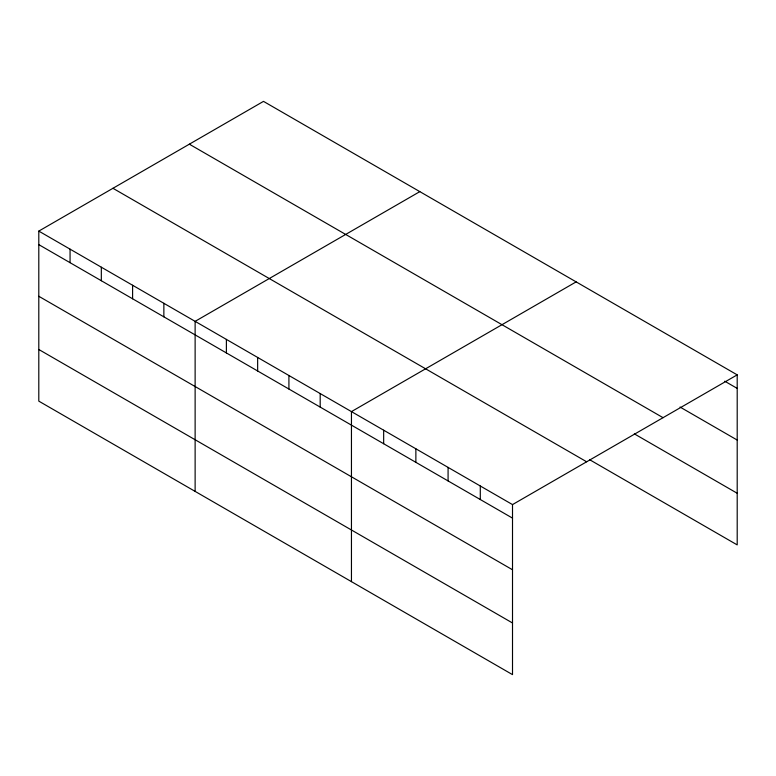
<?xml version="1.0" encoding="UTF-8"?>
<svg xmlns="http://www.w3.org/2000/svg" width="776" height="776" viewBox="0 0 776 776"><rect width="100%" height="100%" fill="white"/><g stroke="black" fill="none" stroke-linecap="round" stroke-linejoin="round"><path stroke-width="1.16" d="M38.8 231.102L512.509 504.594L512.509 674.625L38.8 401.134L38.8 231.102L263.491 101.375L737.2 374.866L737.2 544.898L589.644 459.712M419.816 191.633L195.125 321.351L195.125 491.383M576.141 281.882L351.45 411.61L351.45 581.641M512.509 504.594L737.2 374.866M724.736 381.2L737.2 388.398M680.048 407.051L737.2 440.05M189.344 144.181L663.053 417.682M634.332 433.862L737.2 493.255M112.947 188.287L586.656 461.788M38.8 244.634L512.509 518.125M38.8 296.277L512.509 569.768M38.8 349.491L512.509 622.982M480.295 485.999L480.295 499.531M448.082 467.394L448.082 480.936M415.868 448.8L415.868 462.331M383.664 430.205L383.664 443.736M320.187 393.558L320.187 407.09M288.915 375.506L288.915 389.038M257.651 357.455L257.651 370.986M226.388 339.403L226.388 352.935M163.862 303.3L163.862 316.841M132.599 285.248L132.599 298.789M101.326 267.206L101.326 280.737M70.063 249.154L70.063 262.686"/></g></svg>
